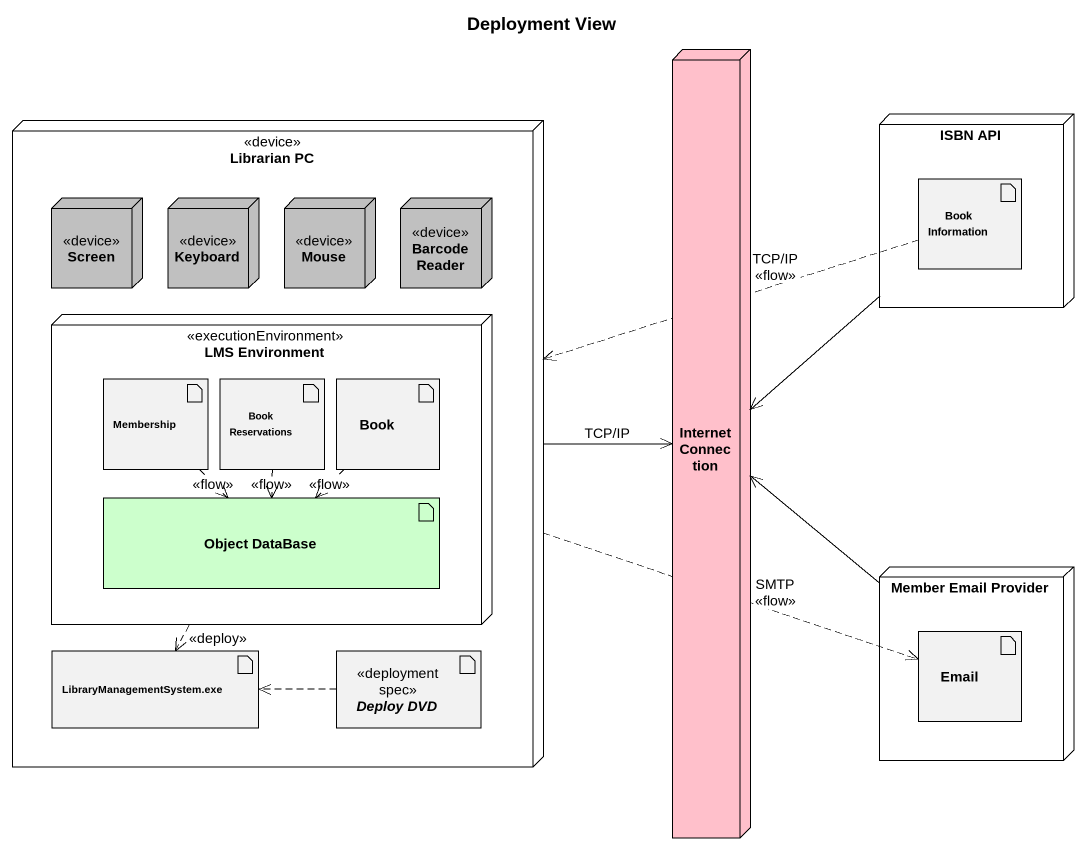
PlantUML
@startuml
title Deployment View
node "Internet Connection" as Internet_Connection #FFC0CB
node "Librarian PC" as Librarian_PC <<device>> {
  node Screen <<device>> #C0C0C0
  node Keyboard <<device>> #C0C0C0
  node Mouse <<device>> #C0C0C0
  node "Barcode Reader" as Barcode_Reader <<device>> #C0C0C0
  node "LMS Environment" as LMS_Environment <<executionEnvironment>> {
    artifact Membership
    artifact "Book Reservations" as Book_Reservations
    artifact Book
    artifact "Object DataBase" as Object_DataBase #CCFFCC
  }
  artifact "LibraryManagementSystem.exe" as LibraryManagementSystem_exe
  artifact "Deploy DVD" as Deploy_DVD <<deployment spec>>
}
node "ISBN API" as ISBN_API {
  artifact "Book Information" as Book_Information
}
node "Member Email Provider" as Member_Email_Provider {
  artifact Email
}
Librarian_PC -right-> Internet_Connection : TCP/IP
Librarian_PC .right.> Email : SMTP\n<<flow>>
ISBN_API --> Internet_Connection
Book_Information .left.> Librarian_PC : TCP/IP\n<<flow>>
Membership ..> Object_DataBase : <<flow>>
Book_Reservations ..> Object_DataBase : <<flow>>
Book ..> Object_DataBase : <<flow>>
Member_Email_Provider -up-> Internet_Connection
LibraryManagementSystem_exe <.up. LMS_Environment : <<deploy>>
Deploy_DVD .left.> LibraryManagementSystem_exe
@enduml
